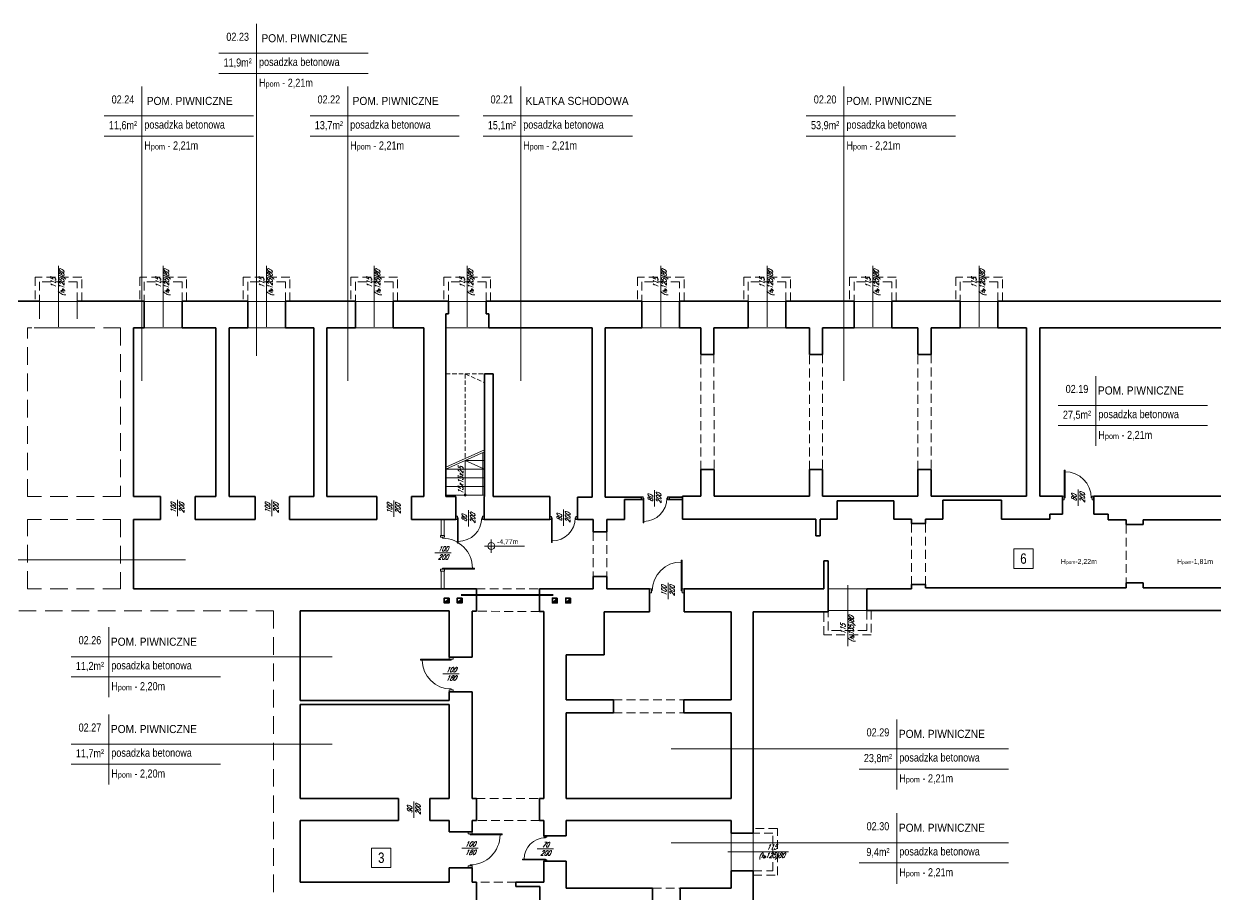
# Model space of a CAD drawing. Header units: millimetres. Extents: x -18485 to 40303, y -22087 to 35064.
# Drawn here: x 7572 to 11017, y 32548 to 35064 of the extents above; entities that cross this region are included whole.
import ezdxf
from ezdxf.enums import TextEntityAlignment as Align

# ---------------------------------------------------------------- set-up
doc = ezdxf.new("R2010")
doc.units = ezdxf.units.MM
doc.linetypes.add('ACAD_ISO12W100', pattern=[21, 12, -3, 0, -3, 0, -3])
doc.linetypes.add('DASHED', pattern=[19.05, 12.7, -6.35])
doc.layers.get('0').update_dxf_attribs({"lineweight": 25})
for name, color, linetype, lineweight in [('-001 przyziemie - ściany', 2, 'Continuous', 35), ('03_drzwi', 1, 'Continuous', 0), ('04-1_widok', 251, 'Continuous', 5), ('04-2_nad', 251, 'DASHED', 5), ('05-03_opis', 10, 'Continuous', 5), ('_niby ściany', 10, 'Continuous', 5), ('inw03-02_schody', 6, 'Continuous', 5)]:
    doc.layers.add(name, color=color, linetype=linetype, lineweight=lineweight)
doc.styles.add('arial', font='arial.ttf')
doc.styles.add('ariel', font='arial.ttf', dxfattribs={"width": 0.8})
doc.styles.add('ariel_wym', font='simplex.shx', dxfattribs={"width": 0.65, "oblique": 25})

# ---------------------------------------------------------------- blocks, each defined once
blk = doc.blocks.new('*U56')
blk.add_line((0, 0.375), (0, 0.4))
at = {"ltscale": 0.8}
blk.add_lwpolyline([(-0.05, 0.4), (-0.05, 0.45), (0.05, 0.45), (0.05, 0.4)], close=True, dxfattribs=at)
blk.add_lwpolyline([(0, -0.4), (0, -0.375), (-0.8, -0.375), (-0.8, -0.4), (-0.05, -0.4), (0.05, -0.4), (0.05, -0.45), (-0.05, -0.45), (-0.05, -0.4)])
blk.add_arc((0, -0.375), 0.75, 90, 180)
blk = doc.blocks.new('kota rzutowa')
at = {"ltscale": 0.5}
for p, q in [((-20.6, 0), (102.8, 0)), ((0, -20.6), (0, 20.6))]:
    blk.add_line(p, q, dxfattribs=at)
blk.add_circle((0, 0), 10.6, dxfattribs=at)
at = {"ltscale": 0.5, "style": 'arial'}
blk.add_attdef('POZ._POSADKI_WYKOŃCZONWJ', text='', height=15, dxfattribs=at).set_placement((17.9, 1.4), align=Align.BOTTOM_LEFT)
blk.add_attdef('POZ._POSADZKI_KONSTRUKCJA', text='', height=15, dxfattribs=at).set_placement((17, -5), align=Align.TOP_LEFT)

msp = doc.modelspace()

# ---------------------------------------------------------------- hatches: boundary and pattern name
at = {"layer": '-001 przyziemie - ściany'}
for points in [[(8787.9, 33389.7), (8801.9, 33403.7), (8801.9, 33389.7)], [(8825.5, 33389.7), (8839.5, 33403.7), (8839.5, 33389.7)], [(9100.3, 33389.7), (9114.3, 33403.7), (9114.3, 33389.7)], [(9139.1, 33389.7), (9153.1, 33403.7), (9153.1, 33389.7)]]:
    msp.add_hatch(color=256, dxfattribs=at).paths.add_polyline_path(points)

# ---------------------------------------------------------------- linework, layer by layer
for p, q in [((7506, 34262.2), (7617.5, 34262.2)), ((7726.5, 34262.2), (7920.5, 34262.2)), ((7920.5, 34262.2), (7920.5, 34185.2)), ((8029.5, 34262.2), (8219.5, 34262.2)), ((8029.5, 34262.2), (8029.5, 34185.2)), ((8219.5, 34262.2), (8219.5, 34185.2)), ((8328.5, 34262.2), (8530.8, 34262.2)), ((8328.5, 34262.2), (8328.5, 34185.2)), ((8530.8, 34262.2), (8530.8, 34185.2)), ((8639.8, 34262.2), (8799.9, 34262.2)), ((8639.8, 34262.2), (8639.8, 34185.2)), ((8799.9, 34262.2), (8799.9, 34225.2)), ((8908.9, 34262.2), (9359, 34262.2)), ((8908.9, 34262.2), (8908.9, 34225.2)), ((9359, 34262.2), (9359, 34185.2)), ((9468, 34262.2), (9666.5, 34262.2)), ((9468, 34262.2), (9468, 34185.2)), ((9666.5, 34262.2), (9666.5, 34185.2)), ((9775.5, 34262.2), (9972.5, 34262.2)), ((9775.5, 34262.2), (9775.5, 34185.2)), ((9972.5, 34262.2), (9972.5, 34185.2)), ((10081.5, 34262.2), (10279.5, 34262.2)), ((10081.5, 34262.2), (10081.5, 34185.2)), ((10279.5, 34262.2), (10279.5, 34185.2)), ((10388.5, 34262.2), (12691.5, 34262.2)), ((10388.5, 34262.2), (10388.5, 34185.2)), ((8799.9, 34225.2), (8791.9, 34225.2)), ((8791.9, 34225.2), (8791.9, 34185.2)), ((8908.9, 34225.2), (8916.9, 34225.2)), ((8916.9, 34225.2), (8916.9, 34185.2)), ((7889.7, 34185.2), (7889.7, 33697.1)), ((7889.7, 34185.2), (7920.5, 34185.2)), ((8029.5, 34185.2), (8127.7, 34185.2)), ((8127.7, 34185.2), (8127.7, 33697.1)), ((8165.7, 34185.2), (8219.5, 34185.2)), ((8165.7, 34185.2), (8165.7, 33697.1)), ((8328.5, 34185.2), (8410.7, 34185.2)), ((8410.7, 34185.2), (8410.7, 33697.1)), ((8448.7, 34185.2), (8530.8, 34185.2)), ((8448.7, 34185.2), (8448.7, 33697.1)), ((8639.8, 34185.2), (8728.5, 34185.2)), ((8728.5, 34185.2), (8728.5, 33697.1)), ((8791.9, 34185.2), (8791.9, 33697.1)), ((8916.9, 34185.2), (9215.4, 34185.2)), ((9215.4, 34185.2), (9215.4, 33695.1)), ((9253.4, 34185.2), (9359, 34185.2)), ((9253.4, 34185.2), (9253.4, 33695.1)), ((9468, 34185.2), (9529.4, 34185.2)), ((9529.4, 34108.2), (9529.4, 34185.2)), ((9567.4, 34185.2), (9666.5, 34185.2)), ((9567.4, 34185.2), (9567.4, 34108.2)), ((9775.5, 34185.2), (9843.4, 34185.2)), ((9843.4, 34185.2), (9843.4, 34108.2)), ((9881.4, 34185.2), (9972.5, 34185.2)), ((9881.4, 34108.2), (9881.4, 34185.2)), ((10081.5, 34185.2), (10157.4, 34185.2)), ((10157.4, 34108.2), (10157.4, 34185.2)), ((10195.4, 34185.2), (10279.5, 34185.2)), ((10195.4, 34185.2), (10195.4, 34108.2)), ((10388.5, 34185.2), (10471.4, 34185.2)), ((10471.4, 33698.1), (10471.4, 34185.2)), ((10509.4, 34185.2), (11075, 34185.2)), ((10509.4, 33698.1), (10509.4, 34185.2)), ((9567.4, 34108.2), (9529.4, 34108.2)), ((9843.4, 34108.2), (9881.4, 34108.2)), ((10195.4, 34108.2), (10157.4, 34108.2)), ((8904, 34051.7), (8904, 33697.1)), ((8929, 34051.7), (8904, 34051.7)), ((8904, 34051.7), (8904, 33697.1)), ((8929, 34051.7), (8929, 33697.1)), ((9530, 33698.1), (9530, 33775.1)), ((9530, 33775.1), (9568, 33775.1)), ((9568, 33775.1), (9568, 33698.1)), ((9843.4, 33775.1), (9881.4, 33775.1)), ((9843.4, 33775.1), (9843.4, 33698.1)), ((9881.4, 33775.1), (9881.4, 33698.1)), ((10157.4, 33698.1), (10157.4, 33775.1)), ((10157.4, 33775.1), (10195.4, 33775.1)), ((10195.4, 33775.1), (10195.4, 33698.1)), ((7967.7, 33697.1), (7889.7, 33697.1)), ((7967.7, 33697.1), (7967.7, 33631.1)), ((8127.7, 33697.1), (8067.7, 33697.1)), ((8127.7, 33697.1), (8067.7, 33697.1)), ((8067.7, 33697.1), (8067.7, 33631.1)), ((8240.7, 33697.1), (8165.7, 33697.1)), ((8240.7, 33697.1), (8240.7, 33631.1)), ((8410.7, 33697.1), (8340.7, 33697.1)), ((8410.7, 33697.1), (8340.7, 33697.1)), ((8340.7, 33697.1), (8340.7, 33631.1)), ((8592.7, 33697.1), (8448.7, 33697.1)), ((8592.7, 33697.1), (8592.7, 33631.1)), ((8728.5, 33697.1), (8692.7, 33697.1)), ((8728.5, 33697.1), (8692.7, 33697.1)), ((8692.7, 33697.1), (8692.7, 33631.1)), ((8821, 33697.1), (8791.9, 33697.1)), ((8821, 33631.1), (8821, 33697.1)), ((8903, 33631.1), (8903, 33697.1)), ((8904, 33697.1), (8903, 33697.1)), ((9093, 33697.1), (8929, 33697.1)), ((9093, 33631.1), (9093, 33697.1)), ((9173, 33695.1), (9215.4, 33695.1)), ((9173, 33631.1), (9173, 33695.1)), ((9253.4, 33695.1), (9358, 33695.1)), ((9358, 33689.1), (9309, 33689.1)), ((9309, 33689.1), (9309, 33631.1)), ((9358, 33689.1), (9358, 33695.1)), ((9438, 33695.1), (9477, 33695.1)), ((9438, 33689.1), (9438, 33695.1)), ((9477, 33689.1), (9438, 33689.1)), ((9530, 33698.1), (9477, 33698.1)), ((9477, 33632.1), (9477, 33698.1)), ((9477, 33698.1), (9530, 33698.1)), ((9843.4, 33698.1), (9568, 33698.1)), ((10157.4, 33698.1), (9881.4, 33698.1)), ((10471.4, 33698.1), (10195.4, 33698.1)), ((10575, 33698.1), (10509.4, 33698.1)), ((10575, 33646.1), (10575, 33698.1)), ((11075, 33698.1), (10666, 33698.1)), ((10666, 33646.1), (10666, 33698.1)), ((10088, 33685.1), (9924, 33685.1)), ((9924, 33685.1), (9924, 33632.1)), ((10088, 33632.1), (10088, 33685.1)), ((10399, 33687.1), (10229, 33687.1)), ((10229, 33687.1), (10229, 33632.1)), ((10399, 33632.1), (10399, 33687.1)), ((7967.7, 33631.1), (7889.7, 33631.1)), ((7889.7, 33631.1), (7889.7, 33430.7)), ((8240.7, 33631.1), (8067.7, 33631.1)), ((8592.7, 33631.1), (8340.7, 33631.1)), ((8821, 33631.1), (8692.7, 33631.1)), ((8787, 33631.1), (8779, 33631.1)), ((9093, 33631.1), (8903, 33631.1)), ((9218, 33631.1), (9173, 33631.1)), ((9218, 33595.1), (9218, 33631.1)), ((9309, 33631.1), (9258, 33631.1)), ((9258, 33631.1), (9258, 33595.1)), ((9862, 33632.1), (9477, 33632.1)), ((9862, 33584.1), (9862, 33632.1)), ((9924, 33632.1), (9875, 33632.1)), ((9875, 33632.1), (9875, 33584.1)), ((10139, 33632.1), (10088, 33632.1)), ((10139, 33619.1), (10139, 33632.1)), ((10229, 33632.1), (10179, 33632.1)), ((10179, 33632.1), (10179, 33619.1)), ((10539, 33632.1), (10399, 33632.1)), ((10575, 33646.1), (10539, 33646.1)), ((10539, 33646.1), (10539, 33632.1)), ((10707, 33646.1), (10666, 33646.1)), ((10707, 33630.1), (10707, 33646.1)), ((10759, 33630.1), (10707, 33630.1)), ((10759, 33616.1), (10759, 33630.1)), ((11075, 33630.1), (10809, 33630.1)), ((10809, 33630.1), (10809, 33616.1)), ((9258, 33595.1), (9218, 33595.1)), ((10179, 33619.1), (10139, 33619.1)), ((10809, 33616.1), (10759, 33616.1)), ((9875, 33584.1), (9862, 33584.1)), ((9898, 33511.7), (9885, 33511.7)), ((9885, 33511.7), (9885, 33430)), ((9898, 33511.7), (9898, 33430)), ((9258, 33466), (9218, 33466)), ((9218, 33466), (9218, 33430)), ((9258, 33430), (9258, 33466)), ((10809, 33447.4), (10759, 33447.4)), ((10759, 33447.4), (10759, 33433.4)), ((10809, 33433.4), (10809, 33447.4)), ((8810, 33430.7), (7889.7, 33430.7)), ((8810, 33430.7), (8881, 33430.7)), ((8881, 33430.7), (8881, 33365.7)), ((9063, 33430.7), (9063, 33364.7)), ((9063, 33430.7), (9218, 33430.7)), ((9258, 33430), (9381, 33430)), ((9381, 33430), (9381, 33364)), ((9481, 33430), (9885, 33430)), ((9481, 33430), (9481, 33364)), ((9898, 33364), (9898, 33430)), ((10139, 33430), (10009.4, 33430)), ((10009.4, 33367.4), (10009.4, 33430)), ((10179, 33443), (10139, 33443)), ((10139, 33443), (10139, 33430)), ((10179, 33433.4), (10179, 33443)), ((10759, 33433.4), (10179, 33433.4)), ((11075, 33433.4), (10809, 33433.4)), ((8801.9, 33403.7), (8787.9, 33389.7)), ((8839.5, 33403.7), (8825.5, 33389.7)), ((9114.3, 33403.7), (9100.3, 33389.7)), ((9153.1, 33403.7), (9139.1, 33389.7)), ((8371, 33366.7), (8371, 33107.7)), ((8802, 33366.7), (8371, 33366.7)), ((8802, 33232.7), (8802, 33366.7)), ((8881, 33365.7), (8868, 33365.7)), ((8868, 33365.7), (8868, 33232.7)), ((9063, 33364.7), (9076, 33364.7)), ((9076, 32824.7), (9076, 33364.7)), ((9381, 33364), (9250, 33364)), ((9250, 33240), (9250, 33364)), ((9481, 33364), (9617, 33364)), ((9617, 33109.7), (9617, 33364)), ((9681, 32724.2), (9681, 33364)), ((9681, 33364), (9898, 33364)), ((12053, 33367.4), (10009.4, 33367.4)), ((8868, 33232.7), (8802, 33232.7)), ((9140, 33109.7), (9140, 33240)), ((9140, 33240), (9250, 33240)), ((8802, 33107.7), (8371, 33107.7)), ((8868, 33132.7), (8802, 33132.7)), ((8802, 33132.7), (8802, 33107.7)), ((8802, 33132.7), (8802, 33107.7)), ((8802, 33132.7), (8802, 33107.7)), ((8868, 33132.7), (8868, 32824.7)), ((9277, 33109.7), (9140, 33109.7)), ((9277, 33071.7), (9277, 33109.7)), ((9480, 33071.7), (9480, 33109.7)), ((9480, 33109.7), (9617, 33109.7)), ((8802, 33095.7), (8371, 33095.7)), ((8371, 33095.7), (8371, 32824.7)), ((8802, 33095.7), (8802, 32824.7)), ((9140, 32824.7), (9140, 33071.7)), ((9140, 33071.7), (9277, 33071.7)), ((9617, 33071.7), (9480, 33071.7)), ((9617, 32824.7), (9617, 33071.7)), ((8655, 32824.7), (8371, 32824.7)), ((8655, 32824.7), (8655, 32760.7)), ((8802, 32824.7), (8746, 32824.7)), ((8746, 32824.7), (8746, 32760.7)), ((8868, 32824.7), (8881, 32824.7)), ((8881, 32824.7), (8881, 32760.7)), ((9076, 32824.7), (9063, 32824.7)), ((9063, 32824.7), (9063, 32760.7)), ((9140, 32824.7), (9617, 32824.7)), ((8371, 32760.7), (8371, 32582.7)), ((8655, 32760.7), (8371, 32760.7)), ((8746, 32760.7), (8802, 32760.7)), ((8802, 32760.7), (8802, 32727.7)), ((8881, 32760.7), (8868, 32760.7)), ((8868, 32760.7), (8868, 32727.7)), ((9063, 32760.7), (9076, 32760.7)), ((9076, 32716.7), (9076, 32760.7)), ((9140, 32760.7), (9617, 32760.7)), ((9140, 32716.7), (9140, 32760.7)), ((9617, 32724.2), (9617, 32760.7)), ((8868, 32727.7), (8802, 32727.7)), ((9681, 32724.2), (9617, 32724.2)), ((9076, 32716.7), (9140, 32716.7)), ((8868, 32623.7), (8802, 32623.7)), ((8802, 32582.7), (8802, 32623.7)), ((8868, 32582.7), (8868, 32623.7)), ((9076, 32642.7), (9140, 32642.7)), ((9076, 32642.7), (9076, 32582.7)), ((9140, 32642.7), (9140, 32564.7)), ((9681, 32615.2), (9617, 32615.2)), ((9617, 32564.7), (9617, 32615.2)), ((9681, 31927.7), (9681, 32615.2)), ((8802, 32582.7), (8371, 32582.7)), ((8881, 32582.7), (8868, 32582.7)), ((8881, 32582.7), (8881, 32530.7)), ((8995, 32569.7), (8995, 32582.7)), ((8995, 32582.7), (9076, 32582.7)), ((9064, 32569.7), (8995, 32569.7)), ((9064, 32569.7), (9064, 32530.7)), ((9140, 32564.7), (9390, 32564.7)), ((9390, 32564.7), (9390, 32526.7)), ((9470, 32564.7), (9470, 32526.7)), ((9470, 32564.7), (9617, 32564.7))]:
    msp.add_line(p, q, dxfattribs=at)
for points in [[(8801.9, 33403.7), (8787.9, 33403.7), (8787.9, 33389.7), (8801.9, 33389.7)], [(8839.5, 33403.7), (8825.5, 33403.7), (8825.5, 33389.7), (8839.5, 33389.7)], [(9114.3, 33403.7), (9100.3, 33403.7), (9100.3, 33389.7), (9114.3, 33389.7)], [(9153.1, 33403.7), (9139.1, 33403.7), (9139.1, 33389.7), (9153.1, 33389.7)]]:
    msp.add_lwpolyline(points, close=True, dxfattribs=at)
at = {"layer": '03_drzwi'}
for p, q in [((8779, 33631.1), (8779, 33585.1)), ((8787, 33631.1), (8787, 33585.1)), ((8787, 33585.1), (8779, 33585.1)), ((8787, 33481.7), (8779, 33481.7)), ((8779, 33481.7), (8779, 33430.7)), ((8787, 33481.7), (8787, 33430.7))]:
    msp.add_line(p, q, dxfattribs=at)
at = {"layer": '04-1_widok'}
for p, q in [((7617.5, 34261.4), (7726.5, 34261.4)), ((7920.5, 34261.4), (8029.5, 34261.4)), ((8219.5, 34261.4), (8328.5, 34261.4)), ((8530.8, 34261.4), (8639.8, 34261.4)), ((8799.9, 34261.4), (8908.9, 34261.4)), ((9359, 34261.4), (9468, 34261.4)), ((9666.5, 34261.4), (9775.5, 34261.4)), ((9972.5, 34261.4), (10081.5, 34261.4)), ((10279.5, 34261.4), (10388.5, 34261.4)), ((7609.5, 34185.2), (7734.5, 34185.2)), ((7912.5, 34185.2), (8037.5, 34185.2)), ((8211.5, 34185.2), (8336.5, 34185.2)), ((8522.8, 34185.2), (8647.8, 34185.2)), ((8791.9, 34185.2), (8916.9, 34185.2)), ((9351, 34185.2), (9476, 34185.2)), ((9658.5, 34185.2), (9783.5, 34185.2)), ((9964.5, 34185.2), (10089.5, 34185.2)), ((10271.5, 34185.2), (10396.5, 34185.2)), ((9898, 33430), (10012, 33430)), ((9900.4, 33367.4), (10009.4, 33367.4)), ((9617, 32732.2), (9617, 32607.2)), ((9681, 32724.2), (9681, 32615.2))]:
    msp.add_line(p, q, dxfattribs=at)
at = {"layer": '04-2_nad', "ltscale": 2}
for p, q in [((7739.5, 34331.4), (7604.5, 34331.4)), ((7604.5, 34331.4), (7604.5, 34261.4)), ((7726.5, 34318.4), (7617.5, 34318.4)), ((7617.5, 34318.4), (7617.5, 34261.4)), ((7726.5, 34261.4), (7726.5, 34318.4)), ((7739.5, 34261.4), (7739.5, 34331.4)), ((8042.5, 34331.4), (7907.5, 34331.4)), ((7907.5, 34331.4), (7907.5, 34261.4)), ((8029.5, 34318.4), (7920.5, 34318.4)), ((7920.5, 34318.4), (7920.5, 34261.4)), ((8029.5, 34261.4), (8029.5, 34318.4)), ((8042.5, 34261.4), (8042.5, 34331.4)), ((8341.5, 34331.4), (8206.5, 34331.4)), ((8206.5, 34331.4), (8206.5, 34261.4)), ((8328.5, 34318.4), (8219.5, 34318.4)), ((8219.5, 34318.4), (8219.5, 34261.4)), ((8328.5, 34261.4), (8328.5, 34318.4)), ((8341.5, 34261.4), (8341.5, 34331.4)), ((8652.8, 34331.4), (8517.8, 34331.4)), ((8517.8, 34331.4), (8517.8, 34261.4)), ((8639.8, 34318.4), (8530.8, 34318.4)), ((8530.8, 34318.4), (8530.8, 34261.4)), ((8639.8, 34261.4), (8639.8, 34318.4)), ((8652.8, 34261.4), (8652.8, 34331.4)), ((8921.9, 34331.4), (8786.9, 34331.4)), ((8786.9, 34331.4), (8786.9, 34261.4)), ((8908.9, 34318.4), (8799.9, 34318.4)), ((8799.9, 34318.4), (8799.9, 34261.4)), ((8908.9, 34261.4), (8908.9, 34318.4)), ((8921.9, 34261.4), (8921.9, 34331.4)), ((9481, 34331.4), (9346, 34331.4)), ((9346, 34331.4), (9346, 34261.4)), ((9468, 34318.4), (9359, 34318.4)), ((9359, 34318.4), (9359, 34261.4)), ((9468, 34261.4), (9468, 34318.4)), ((9481, 34261.4), (9481, 34331.4)), ((9788.5, 34331.4), (9653.5, 34331.4)), ((9653.5, 34331.4), (9653.5, 34261.4)), ((9775.5, 34318.4), (9666.5, 34318.4)), ((9666.5, 34318.4), (9666.5, 34261.4)), ((9775.5, 34261.4), (9775.5, 34318.4)), ((9788.5, 34261.4), (9788.5, 34331.4)), ((10094.5, 34331.4), (9959.5, 34331.4)), ((9959.5, 34331.4), (9959.5, 34261.4)), ((10081.5, 34318.4), (9972.5, 34318.4)), ((9972.5, 34318.4), (9972.5, 34261.4)), ((10081.5, 34261.4), (10081.5, 34318.4)), ((10094.5, 34261.4), (10094.5, 34331.4)), ((10401.5, 34331.4), (10266.5, 34331.4)), ((10266.5, 34331.4), (10266.5, 34261.4)), ((10388.5, 34318.4), (10279.5, 34318.4)), ((10279.5, 34318.4), (10279.5, 34261.4)), ((10388.5, 34261.4), (10388.5, 34318.4)), ((10401.5, 34261.4), (10401.5, 34331.4)), ((9530, 33775.1), (9529.4, 34108.2)), ((9567.4, 34108.2), (9568, 33775.1)), ((9843.4, 33775.1), (9843.4, 34108.2)), ((9881.4, 34108.2), (9881.4, 33775.1)), ((10157.4, 33775.1), (10157.4, 34108.2)), ((10195.4, 34108.2), (10195.4, 33775.1)), ((9218, 33595.1), (9218, 33466)), ((9258, 33595.1), (9258, 33466)), ((10139, 33619.1), (10139, 33443)), ((10179, 33619.1), (10179, 33443)), ((10759, 33616.1), (10759, 33447.4)), ((8881, 33430.7), (9063, 33430.7)), ((9063, 33364.7), (8874.5, 33365.7)), ((9885, 33297.4), (9885, 33364)), ((9898, 33310.4), (9898, 33367.4)), ((10009.4, 33367.4), (10009.4, 33310.4)), ((10022.4, 33367.4), (10022.4, 33297.4)), ((10009.4, 33310.4), (9898, 33310.4)), ((10022.4, 33297.4), (9885, 33297.4)), ((9277, 33109.7), (9480, 33109.7)), ((9277, 33071.7), (9480, 33071.7)), ((8881, 32824.7), (9063, 32824.7)), ((9063, 32760.7), (8881, 32760.7)), ((9751, 32737.2), (9681, 32737.2)), ((9738, 32724.2), (9681, 32724.2)), ((9738, 32615.2), (9738, 32724.2)), ((9751, 32602.2), (9751, 32737.2)), ((9681, 32615.2), (9738, 32615.2)), ((9681, 32602.2), (9751, 32602.2)), ((8995, 32582.7), (8881, 32582.7)), ((9390, 32564.7), (9470, 32564.7))]:
    msp.add_line(p, q, dxfattribs=at)
at = {"layer": '05-03_opis'}
for p, q in [((8244.9, 35063.9), (8244.9, 34104.3)), ((8567.7, 34978.8), (8136, 34978.8)), ((8136, 34920.5), (8567.7, 34920.5)), ((7913.3, 34882.7), (7913.3, 34031.7)), ((8508.5, 34882.7), (8508.5, 34031.7)), ((9008.8, 34882.7), (9008.8, 34031.7)), ((9943.4, 34882.7), (9943.4, 34031.7)), ((8236.1, 34797.6), (7804.4, 34797.6)), ((8831.3, 34797.6), (8399.6, 34797.6)), ((9331.6, 34797.6), (8899.9, 34797.6)), ((10266.2, 34797.6), (9834.5, 34797.6)), ((7804.4, 34739.3), (8236.1, 34739.3)), ((8399.6, 34739.3), (8831.3, 34739.3)), ((8899.9, 34739.3), (9331.6, 34739.3)), ((9834.5, 34739.3), (10266.2, 34739.3)), ((10671.7, 34045.7), (10671.7, 33843.9)), ((10994.5, 33960.6), (10562.8, 33960.6)), ((10562.8, 33902.3), (10994.5, 33902.3)), ((6981.7, 33514.1), (8039.5, 33514.1)), ((7817.7, 33319.3), (7817.7, 33117)), ((7708.8, 33234.3), (8463.2, 33234.3)), ((7708.8, 33175.9), (8140.5, 33175.9)), ((7817.7, 33066.9), (7817.7, 32864.6)), ((10096.1, 33053), (10096.1, 32850.6)), ((7708.8, 32981.8), (8463.2, 32981.8)), ((10418.9, 32967.9), (9444, 32967.9)), ((7708.8, 32923.5), (8140.5, 32923.5)), ((9987.2, 32909.5), (10418.9, 32909.5)), ((10096.1, 32781.5), (10096.1, 32579.1)), ((10096.1, 32780.3), (10096.1, 32577.9)), ((10418.9, 32696.4), (9444, 32696.4)), ((9987.2, 32638.1), (10418.9, 32638.1))]:
    msp.add_line(p, q, dxfattribs=at)
at = {"layer": '05-03_opis', "lineweight": 0}
for p, q in [((7672, 34187.8), (7672, 34363.8)), ((7975, 34187.8), (7975, 34363.8)), ((8274, 34187.8), (8274, 34363.8)), ((8585.3, 34187.8), (8585.3, 34363.8)), ((8854.4, 34187.8), (8854.4, 34363.8)), ((9413.5, 34187.8), (9413.5, 34363.8)), ((9721, 34187.8), (9721, 34363.8)), ((10027, 34187.8), (10027, 34363.8)), ((10334, 34187.8), (10334, 34363.8)), ((9395.9, 33715.4), (9395.9, 33668.2)), ((10620.4, 33717.4), (10620.4, 33670.2)), ((8016.5, 33687.6), (8016.5, 33640.4)), ((8288.9, 33687.6), (8288.9, 33640.4)), ((8641.6, 33685.8), (8641.6, 33638.6)), ((8857.7, 33657.8), (8857.7, 33610.6)), ((9132.9, 33659.5), (9132.9, 33612.3)), ((8807.3, 33534.1), (8760.1, 33534.1)), ((9434.7, 33448.2), (9434.7, 33401)), ((9954.9, 33441), (9954.9, 33265)), ((8830.9, 33184.9), (8783.7, 33184.9)), ((8699.8, 32815.6), (8699.8, 32768.4)), ((8886.1, 32680.6), (8838.9, 32680.6)), ((9103.5, 32678.5), (9056.3, 32678.5)), ((9607.4, 32669.7), (9783.4, 32669.7))]:
    msp.add_line(p, q, dxfattribs=at)
at = {"layer": '05-03_opis', "linetype": 'DASHED'}
msp.add_line((7583, 34185.2), (7617.5, 34185.2), dxfattribs=at)
at = {"layer": '05-03_opis'}
for points in [[(10434.7, 33545.9), (10490.1, 33545.9), (10490.1, 33489.4), (10434.7, 33489.4)], [(8577.8, 32681.1), (8633.1, 32681.1), (8633.1, 32624.6), (8577.8, 32624.6)]]:
    msp.add_lwpolyline(points, close=True, dxfattribs=at)
at = {"layer": '05-03_opis', "linetype": 'ACAD_ISO12W100', "ltscale": 6, "const_width": 5}
msp.add_lwpolyline([(8836.2, 33412.6), (9103.1, 33412.6)], dxfattribs=at)
at = {"layer": '_niby ściany', "linetype": 'DASHED', "ltscale": 4}
for p, q in [((7617.5, 34262.2), (7617.5, 34185.2)), ((7726.5, 34262.2), (7726.5, 34185.2)), ((7583, 33697.1), (7583, 34185.2)), ((7726.5, 34185.2), (7851.7, 34185.2)), ((7851.7, 34185.2), (7851.7, 33697.1)), ((7851.7, 33697.1), (7583, 33697.1)), ((7851.7, 33631.1), (7583, 33631.1)), ((7583, 33430.7), (7583, 33631.1)), ((7851.7, 33631.1), (7851.7, 33430.7)), ((7851.7, 33430.7), (7583, 33430.7)), ((8294, 33366.7), (7506, 33366.7)), ((8294, 33366.7), (8294, 32188.7))]:
    msp.add_line(p, q, dxfattribs=at)
at = {"layer": 'inw03-02_schody', "linetype": 'DASHED'}
for p, q in [((8791.9, 34051.7), (8904, 34051.7)), ((8848, 34051.7), (8848, 33809)), ((8848, 34051.7), (8904, 34026.7))]:
    msp.add_line(p, q, dxfattribs=at)
at = {"layer": 'inw03-02_schody'}
for p, q in [((8904, 33832.1), (8791.9, 33782.1)), ((8904, 33826.7), (8791.9, 33776.7)), ((8848, 33801.7), (8904, 33801.7)), ((8848, 33801.7), (8848, 33701.7)), ((8848, 33801.7), (8904, 33776.7)), ((8791.9, 33776.7), (8904, 33776.7)), ((8791.9, 33751.7), (8904, 33751.7)), ((8791.9, 33726.7), (8904, 33726.7)), ((8791.9, 33701.7), (8904, 33701.7))]:
    msp.add_line(p, q, dxfattribs=at)
at = {"layer": 'inw03-02_schody', "const_width": 3}
msp.add_lwpolyline([(8899, 33701.7), (8899, 33824.4)], dxfattribs=at)
at = {"layer": 'inw03-02_schody'}
msp.add_circle((8848, 33701.7), 3, dxfattribs=at)

# ---------------------------------------------------------------- block references
at = {"layer": '03_drzwi'}
for p, xscale, yscale, zscale, rotation in [((10620.5, 33693.1), 101.1111111110837, 101.1111111110837, 101.1111111110837, 270), ((9398, 33692.1), -88.88888888886476, 88.88888888886476, 88.88888888886464, 270), ((8862, 33635.7), -91.11111111108738, 91.11111111108738, 91.11111111108725, 270), ((9133, 33635.6), -88.88888888886476, 88.88888888886476, 88.88888888886464, 270), ((9431, 33424.5), -111.1111111110809, 111.1111111110809, 111.1111111110808, 89.99999999999997), ((8807.6, 33182.7), -111.1111111110804, 111.1111111110804, 111.1111111110803, 180), ((8862.3, 32675.7), 115.5555555555247, 115.5555555555247, 115.5555555555247, 180)]:
    msp.add_blockref('*U56', p, dxfattribs=dict(at, xscale=xscale, yscale=yscale, zscale=zscale, rotation=rotation))
for p, xscale, yscale, zscale in [((8783, 33533.4), -114.9023663284264, 114.9023663284264, 114.9023663284262), ((9080.1, 32679.7), 82.22222222219992, 82.22222222219992, 82.22222222219992)]:
    msp.add_blockref('*U56', p, dxfattribs=dict(at, xscale=xscale, yscale=yscale, zscale=zscale))
at = {"layer": '05-03_opis', "xscale": 0.9359999999996944, "yscale": 0.9359999999996944, "zscale": 0.9359999999996944}
msp.add_blockref('kota rzutowa', (8923.8, 33554.2), dxfattribs=at).add_auto_attribs({'POZ._POSADKI_WYKOŃCZONWJ': '-4,77m'})

# ---------------------------------------------------------------- texts
at = {"layer": '05-03_opis', "style": 'ariel'}
for s, insert, char_height, width, attachment_point in [('02.23', (8190.4, 35026.3), 23.42, 108.913, 5), ('{\\W0.9; POM. PIWNICZNE}', (8250.9, 35022), 23.423, 524.533, 4), ('11,9m²', (8190.4, 34949.9), 23.42, 108.913, 5), (' posadzka betonowa', (8244.9, 34950.2), 23.423, 322.789, 4), (' H{\\H0.7x;pom\\H1.429x; - 2,21m}', (8244.9, 34891), 23.423, 322.789, 4), ('02.24', (7858.8, 34845.1), 23.42, 108.913, 5), ('{\\W0.9; POM. PIWNICZNE}', (7919.3, 34840.8), 23.423, 524.533, 4), ('02.22', (8454.1, 34845.1), 23.42, 108.913, 5), ('{\\W0.9; POM. PIWNICZNE}', (8514.6, 34840.8), 23.423, 524.533, 4), ('02.21', (8954.4, 34845.1), 23.42, 108.913, 5), ('{\\W0.9; KLATKA SCHODOWA}', (9014.9, 34840.8), 23.423, 524.533, 4), ('02.20', (9888.9, 34845.1), 23.42, 108.913, 5), ('{\\W0.9;POM. PIWNICZNE}', (9949.4, 34840.8), 23.423, 524.533, 4), ('11,6m²', (7858.8, 34768.7), 23.42, 108.913, 5), (' posadzka betonowa', (7913.3, 34769), 23.423, 322.789, 4), ('13,7m²', (8454.1, 34768.7), 23.42, 108.913, 5), (' posadzka betonowa', (8508.5, 34769), 23.423, 322.789, 4), ('15,1m²', (8954.4, 34768.7), 23.42, 108.913, 5), (' posadzka betonowa', (9008.8, 34769), 23.423, 322.789, 4), ('53,9m²', (9888.9, 34768.7), 23.42, 108.913, 5), (' posadzka betonowa', (9943.4, 34769), 23.423, 322.789, 4), (' H{\\H0.7x;pom\\H1.429x; - 2,21m}', (7913.3, 34709.8), 23.423, 322.789, 4), (' H{\\H0.7x;pom\\H1.429x; - 2,21m}', (8508.5, 34709.8), 23.423, 322.789, 4), (' H{\\H0.7x;pom\\H1.429x; - 2,21m}', (9008.8, 34709.8), 23.423, 322.789, 4), (' H{\\H0.7x;pom\\H1.429x; - 2,21m}', (9943.4, 34709.8), 23.423, 322.789, 4), ('02.19', (10617.2, 34008.1), 23.42, 108.913, 5), ('{\\W0.9;POM. PIWNICZNE}', (10677.7, 34003.8), 23.423, 524.533, 4), ('27,5m²', (10617.2, 33931.7), 23.42, 108.913, 5), (' posadzka betonowa', (10671.7, 33932), 23.423, 322.789, 4), (' H{\\H0.7x;pom\\H1.429x; - 2,21m}', (10671.7, 33872.8), 23.423, 322.789, 4), ('6', (10462.4, 33517.7), 30, 55.359, 5), ('02.26', (7763.3, 33281.8), 23.42, 108.913, 5), ('{\\W0.9;POM. PIWNICZNE}', (7823.8, 33277.4), 23.423, 524.533, 4), ('11,2m²', (7763.3, 33205.4), 23.42, 108.913, 5), (' posadzka betonowa', (7817.7, 33205.7), 23.423, 322.789, 4), (' H{\\H0.7x;pom\\H1.429x; - 2,20m}', (7817.7, 33146.5), 23.423, 322.789, 4), ('02.27', (7763.3, 33029.3), 23.42, 108.913, 5), ('{\\W0.9;POM. PIWNICZNE}', (7823.8, 33025), 23.423, 524.533, 4), ('02.29', (10041.7, 33015.4), 23.42, 108.913, 5), ('{\\W0.9;POM. PIWNICZNE}', (10102.2, 33011), 23.423, 524.533, 4), ('11,7m²', (7763.3, 32952.9), 23.42, 108.913, 5), (' posadzka betonowa', (7817.7, 32953.2), 23.423, 322.789, 4), ('23,8m²', (10041.7, 32939), 23.42, 108.913, 5), (' posadzka betonowa', (10096.1, 32939.3), 23.423, 322.789, 4), (' H{\\H0.7x;pom\\H1.429x; - 2,20m}', (7817.7, 32894), 23.423, 322.789, 4), (' H{\\H0.7x;pom\\H1.429x; - 2,21m}', (10096.1, 32880.1), 23.423, 322.789, 4), ('02.30', (10041.7, 32743.9), 23.42, 108.913, 5), ('{\\W0.9;POM. PIWNICZNE}', (10102.2, 32739.6), 23.423, 524.533, 4), ('3', (8605.5, 32652.9), 30, 55.359, 5), ('9,4m²', (10041.7, 32667.5), 23.42, 108.913, 5), (' posadzka betonowa', (10096.1, 32667.8), 23.423, 322.789, 4), (' H{\\H0.7x;pom\\H1.429x; - 2,21m}', (10096.1, 32608.6), 23.423, 322.789, 4)]:
    msp.add_mtext(s, dxfattribs=dict(at, insert=insert, char_height=char_height, width=width, attachment_point=attachment_point))
at = {"layer": '05-03_opis', "lineweight": 0, "attachment_point": 5, "rotation": 90, "style": 'ariel_wym'}
for s, insert, char_height, width in [('115\\P({\\H0.8333x;h\\H0.6x;p}125)80', (7672, 34315), 14.4, 90.802), ('115\\P({\\H0.8333x;h\\H0.6x;p}125)80', (7975, 34315), 14.4, 90.802), ('115\\P({\\H0.8333x;h\\H0.6x;p}125)80', (8274, 34315), 14.4, 90.802), ('115\\P({\\H0.8333x;h\\H0.6x;p}125)80', (8585.3, 34315), 14.4, 90.802), ('115\\P({\\H0.8333x;h\\H0.6x;p}125)80', (8854.4, 34315), 14.4, 90.802), ('115\\P({\\H0.8333x;h\\H0.6x;p}125)80', (9413.5, 34315), 14.4, 90.802), ('115\\P({\\H0.8333x;h\\H0.6x;p}125)80', (9721, 34315), 14.4, 90.802), ('115\\P({\\H0.8333x;h\\H0.6x;p}125)80', (10027, 34315), 14.4, 90.802), ('115\\P({\\H0.8333x;h\\H0.6x;p}125)80', (10334, 34315), 14.4, 90.802), ('15x15x25', (8835.3, 33744), 15, 55), ('80\\P200', (9395.9, 33692), 14.4, 68.936), ('80\\P200', (10620.4, 33694), 14.4, 68.936), ('100\\P200', (8016.5, 33664.2), 14.4, 68.936), ('100\\P200', (8288.9, 33664.2), 14.4, 68.936), ('100\\P200', (8641.6, 33662.4), 14.4, 68.936), ('80\\P200', (8857.7, 33634.4), 14.4, 68.936), ('80\\P200', (9132.9, 33636.1), 14.4, 68.936), ('100\\P200', (9434.7, 33424.8), 14.4, 68.936), ('115\\P({\\H0.8333x;h\\H0.6x;p}135)80', (9954.9, 33313.9), 14.4, 90.802), ('90\\P200', (8699.8, 32792.2), 14.4, 68.936)]:
    msp.add_mtext(s, dxfattribs=dict(at, insert=insert, char_height=char_height, width=width))
at = {"layer": '05-03_opis', "lineweight": 0, "char_height": 14.4, "attachment_point": 5}
for s, insert, width, style in [('100\\P200', (8783.9, 33534.1), 68.936, 'ariel_wym'), ('H{\\H0.6944x;pom}-2,22m', (10622.7, 33507.9), 141.502, 'arial'), ('H{\\H0.6944x;pom}-1,81m', (10958.6, 33507.9), 141.502, 'arial'), ('100\\P180', (8807.5, 33184.9), 68.936, 'ariel_wym'), ('100\\P180', (8862.7, 32680.6), 68.936, 'ariel_wym'), ('70\\P200', (9080.1, 32678.5), 68.936, 'ariel_wym'), ('115\\P({\\H0.8333x;h\\H0.6x;p}125)80', (9734.6, 32669.7), 90.802, 'ariel_wym')]:
    msp.add_mtext(s, dxfattribs=dict(at, insert=insert, width=width, style=style))

doc.saveas('drawing.dxf')
